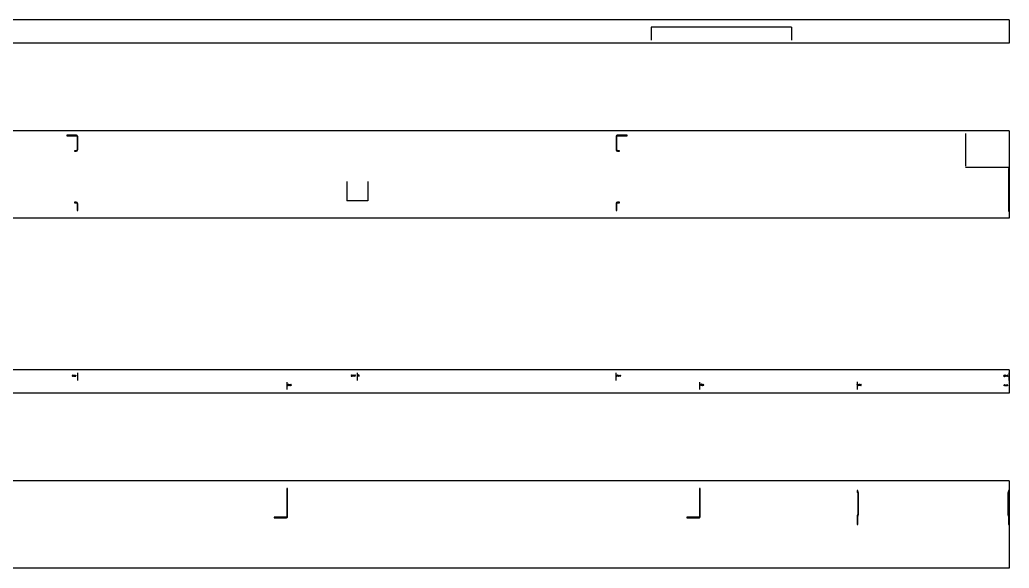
# Model space of a CAD drawing. Header units: metres. Extents: x -572 to -120, y 29 to 92.
# Drawn here: x -233 to -120, y 29.2 to 91.9 of the extents above; entities that cross this region are included whole.
import ezdxf

# ---------------------------------------------------------------- set-up
doc = ezdxf.new("R2010")
doc.units = ezdxf.units.M

msp = doc.modelspace()

# ---------------------------------------------------------------- linework, layer by layer
at = {"layer": 'Info', "color": 7, "linetype": 'CONTINUOUS'}
for p, q in [((-195.61, 73.4), (-195.61, 71.2)), ((-195.61, 73.4), (-195.61, 71.2)), ((-193.21, 73.4), (-193.21, 71.2)), ((-193.21, 73.4), (-193.21, 71.2)), ((-193.21, 71.2), (-195.61, 71.2)), ((-193.21, 71.2), (-195.61, 71.2))]:
    msp.add_line(p, q, dxfattribs=at)
at = {"layer": 'REFERENCEBEAM', "color": 9, "linetype": 'CONTINUOUS'}
for p, q in [((-119.97, 91.89), (-500.72, 91.89)), ((-119.97, 91.89), (-119.97, 89.2)), ((-119.97, 89.2), (-500.72, 89.2)), ((-119.97, 79.2), (-500.72, 79.2)), ((-119.97, 79.2), (-119.97, 79.06)), ((-119.97, 79.06), (-119.97, 78.98)), ((-119.97, 78.98), (-119.97, 78.76)), ((-119.97, 78.76), (-119.97, 69.64)), ((-119.97, 69.2), (-500.72, 69.2)), ((-119.97, 69.64), (-119.97, 69.42)), ((-119.97, 69.42), (-119.97, 69.34)), ((-119.97, 69.34), (-119.97, 69.2)), ((-119.97, 51.89), (-500.72, 51.89)), ((-119.97, 51.89), (-119.97, 49.2)), ((-119.97, 49.2), (-500.72, 49.2)), ((-119.97, 39.2), (-500.72, 39.2)), ((-119.97, 39.2), (-119.97, 39.06)), ((-119.97, 39.06), (-119.97, 38.98)), ((-119.97, 38.98), (-119.97, 38.76)), ((-119.97, 38.76), (-119.97, 29.64)), ((-119.97, 29.64), (-119.97, 29.42)), ((-119.97, 29.42), (-119.97, 29.34)), ((-119.97, 29.2), (-500.72, 29.2)), ((-119.97, 29.34), (-119.97, 29.2))]:
    msp.add_line(p, q, dxfattribs=at)
at = {"layer": 'RSBEAMINSIDELASERMARK', "color": 7, "linetype": 'CONTINUOUS'}
for p, q in [((-226.47, 78.7), (-227.59, 78.7)), ((-227.59, 78.7), (-227.59, 78.64)), ((-227.59, 78.64), (-226.47, 78.64)), ((-226.4, 78.58), (-226.4, 77.02)), ((-226.34, 77.02), (-226.34, 78.58)), ((-164.84, 78.58), (-164.84, 77.02)), ((-164.78, 77.02), (-164.78, 78.58)), ((-163.59, 78.7), (-164.72, 78.7)), ((-164.72, 78.64), (-163.59, 78.64)), ((-163.59, 78.64), (-163.59, 78.7)), ((-124.97, 78.89), (-124.97, 75.14)), ((-226.5, 76.92), (-226.72, 76.92)), ((-226.72, 76.92), (-226.72, 76.86)), ((-226.72, 76.86), (-226.5, 76.86)), ((-164.47, 76.92), (-164.69, 76.92)), ((-164.69, 76.86), (-164.47, 76.86)), ((-164.47, 76.86), (-164.47, 76.92)), ((-120.01, 75.01), (-124.97, 75.01)), ((-120.04, 74.88), (-120.04, 70)), ((-119.97, 74.88), (-120.04, 74.88)), ((-119.97, 70), (-119.97, 74.88)), ((-226.72, 71.04), (-226.72, 70.98)), ((-226.5, 71.04), (-226.72, 71.04)), ((-226.72, 70.98), (-226.5, 70.98)), ((-226.4, 70.88), (-226.4, 70.08)), ((-226.4, 70.08), (-226.34, 70.08)), ((-226.34, 70.08), (-226.34, 70.88)), ((-164.84, 70.88), (-164.84, 70.08)), ((-164.84, 70.08), (-164.78, 70.08)), ((-164.78, 70.08), (-164.78, 70.88)), ((-164.47, 71.04), (-164.69, 71.04)), ((-164.69, 70.98), (-164.47, 70.98)), ((-164.47, 70.98), (-164.47, 71.04)), ((-120.04, 70), (-119.97, 70))]:
    msp.add_line(p, q, dxfattribs=at)
at = {"layer": 'RSBEAMINSIDELASERMARK', "color": 9, "linetype": 'CONTINUOUS'}
for p, q in [((-119.97, 69.64), (-119.97, 69.42)), ((-119.97, 69.42), (-119.97, 69.34)), ((-119.97, 69.34), (-119.97, 69.2))]:
    msp.add_line(p, q, dxfattribs=at)
at = {"layer": 'RSBEAMINSIDELASERMARK', "color": 7, "linetype": 'CONTINUOUS'}
for centre, radius, start, end in [((-226.47, 78.58), 0.122, 0, 90), ((-226.47, 78.58), 0.062, 0, 90), ((-164.72, 78.58), 0.122, 90, 180), ((-164.72, 78.58), 0.062, 90, 180), ((-226.5, 77.02), 0.094, 270, 360), ((-226.5, 77.02), 0.154, 270, 360), ((-164.69, 77.02), 0.154, 180, 270), ((-164.69, 77.02), 0.094, 180, 270), ((-226.5, 70.88), 0.154, 0, 90), ((-226.5, 70.88), 0.094, 0, 90), ((-164.69, 70.88), 0.154, 90, 180), ((-164.69, 70.88), 0.094, 90, 180)]:
    msp.add_arc(centre, radius, start, end, dxfattribs=at)
at = {"layer": 'RSBEAMOUTSIDELASERMARK', "color": 7, "linetype": 'CONTINUOUS'}
for p, q in [((-202.39, 38.33), (-202.47, 38.33)), ((-202.47, 38.33), (-202.47, 35.09)), ((-202.39, 35.09), (-202.39, 38.33)), ((-155.27, 38.33), (-155.34, 38.33)), ((-155.34, 38.33), (-155.34, 35.09)), ((-155.27, 35.09), (-155.27, 38.33)), ((-137.27, 38.07), (-137.34, 38.07)), ((-137.34, 38.07), (-137.34, 37.97)), ((-137.3, 37.88), (-137.29, 37.86)), ((-137.27, 37.97), (-137.27, 38.07)), ((-137.27, 37.82), (-137.27, 35.34)), ((-137.23, 37.91), (-137.25, 37.93)), ((-137.19, 35.34), (-137.19, 37.82)), ((-120.12, 37.82), (-120.12, 35.34)), ((-120.06, 37.93), (-120.08, 37.91)), ((-119.97, 38.07), (-120.04, 38.07)), ((-120.04, 38.07), (-120.04, 37.97)), ((-120.04, 35.34), (-120.04, 37.82)), ((-120.03, 37.86), (-120.01, 37.88)), ((-119.97, 37.97), (-119.97, 38.07)), ((-202.51, 35.03), (-202.53, 35.02)), ((-202.49, 35.05), (-202.51, 35.03)), ((-202.47, 35.07), (-202.49, 35.05)), ((-202.47, 35.09), (-202.47, 35.07)), ((-202.43, 35), (-202.4, 35.04)), ((-202.4, 35.04), (-202.39, 35.09)), ((-155.38, 35.03), (-155.41, 35.02)), ((-155.36, 35.05), (-155.38, 35.03)), ((-155.35, 35.07), (-155.36, 35.05)), ((-155.34, 35.09), (-155.35, 35.07)), ((-155.31, 35), (-155.28, 35.04)), ((-155.28, 35.04), (-155.27, 35.09)), ((-137.34, 35.17), (-137.34, 34.2)), ((-137.29, 35.29), (-137.3, 35.27)), ((-137.27, 34.2), (-137.27, 35.17)), ((-137.25, 35.22), (-137.23, 35.24)), ((-120.08, 35.24), (-120.06, 35.22)), ((-120.04, 35.17), (-120.04, 34.2)), ((-120.01, 35.27), (-120.03, 35.29)), ((-119.97, 34.2), (-119.97, 35.17)), ((-202.53, 35.02), (-203.89, 35.02)), ((-203.89, 35.02), (-203.89, 34.95)), ((-203.89, 34.95), (-202.53, 34.95)), ((-202.53, 34.95), (-202.48, 34.96)), ((-202.48, 34.96), (-202.43, 35)), ((-155.41, 35.02), (-156.77, 35.02)), ((-156.77, 35.02), (-156.77, 34.95)), ((-156.77, 34.95), (-155.41, 34.95)), ((-155.41, 34.95), (-155.35, 34.96)), ((-155.35, 34.96), (-155.31, 35)), ((-137.34, 34.2), (-137.27, 34.2)), ((-120.04, 34.2), (-119.97, 34.2))]:
    msp.add_line(p, q, dxfattribs=at)
for centre, radius, start, end in [((-137.21, 37.97), 0.137, 179.9999, 202.4962), ((-137.21, 37.97), 0.137, 202.4961, 224.9946), ((-137.33, 37.82), 0.062, 22.4961, 44.9946), ((-137.21, 37.97), 0.062, 179.9999, 202.4962), ((-137.33, 37.82), 0.062, 359.9999, 382.4962), ((-137.21, 37.97), 0.062, 202.4961, 224.9946), ((-137.33, 37.82), 0.137, 22.4961, 44.9946), ((-137.33, 37.82), 0.137, 359.9999, 382.4962), ((-119.98, 37.82), 0.137, 157.5038, 180.0001), ((-119.98, 37.82), 0.137, 135.0054, 157.5039), ((-120.11, 37.97), 0.062, 315.0054, 337.5039), ((-120.11, 37.97), 0.062, 337.5038, 360.0001), ((-119.98, 37.82), 0.062, 135.0054, 157.5039), ((-119.98, 37.82), 0.062, 157.5038, 180.0001), ((-120.11, 37.97), 0.137, 315.0054, 337.5039), ((-120.11, 37.97), 0.137, 337.5038, 360.0001), ((-137.19, 35.17), 0.154, 158.7754, 180.0349), ((-137.2, 35.17), 0.147, 136.8843, 158.8303), ((-137.33, 35.34), 0.0664, 316.8843, 338.8303), ((-137.34, 35.34), 0.0696, 338.7754, 360.0349), ((-137.2, 35.17), 0.0696, 158.7754, 180.0349), ((-137.2, 35.17), 0.0664, 136.8843, 158.8303), ((-137.34, 35.34), 0.147, 316.8843, 338.8303), ((-137.35, 35.34), 0.154, 338.7754, 360.0349), ((-119.97, 35.34), 0.154, 179.9651, 201.2241), ((-119.97, 35.34), 0.147, 201.1692, 223.115), ((-120.11, 35.17), 0.0664, 21.1692, 43.115), ((-120.11, 35.17), 0.0696, 359.9651, 381.2241), ((-119.98, 35.34), 0.0696, 179.9651, 201.2241), ((-119.98, 35.34), 0.0664, 201.1692, 223.115), ((-120.12, 35.17), 0.147, 21.1692, 43.115), ((-120.12, 35.17), 0.154, 359.9651, 381.2241)]:
    msp.add_arc(centre, radius, start, end, dxfattribs=at)
at = {"layer": 'RSBOTTOMFLANGEMARK', "color": 7, "linetype": 'CONTINUOUS'}
for p, q in [((-144.84, 91.04), (-160.84, 91.04)), ((-160.84, 91.04), (-160.84, 89.54)), ((-144.84, 91.04), (-144.84, 89.54))]:
    msp.add_line(p, q, dxfattribs=at)
at = {"layer": 'RSTOPFLANGEMARK', "color": 7, "linetype": 'CONTINUOUS'}
for p, q in [((-226.99, 51.26), (-226.98, 51.26)), ((-226.99, 51.25), (-226.99, 51.26)), ((-226.99, 51.16), (-226.99, 51.15)), ((-226.99, 51.15), (-226.98, 51.14)), ((-226.98, 51.26), (-226.97, 51.26)), ((-226.97, 51.21), (-226.98, 51.21)), ((-226.98, 51.14), (-226.97, 51.14)), ((-226.97, 51.26), (-226.96, 51.26)), ((-226.96, 51.2), (-226.97, 51.21)), ((-226.96, 51.21), (-226.97, 51.21)), ((-226.97, 51.14), (-226.96, 51.14)), ((-226.96, 51.26), (-226.95, 51.25)), ((-226.96, 51.26), (-226.96, 51.26)), ((-226.95, 51.22), (-226.96, 51.21)), ((-226.95, 51.19), (-226.96, 51.2)), ((-226.96, 51.15), (-226.95, 51.16)), ((-226.96, 51.14), (-226.96, 51.15)), ((-226.95, 51.25), (-226.95, 51.23)), ((-226.95, 51.23), (-226.95, 51.22)), ((-226.95, 51.18), (-226.95, 51.19)), ((-226.95, 51.16), (-226.95, 51.18)), ((-226.91, 51.26), (-226.91, 51.21)), ((-226.87, 51.26), (-226.91, 51.26)), ((-226.91, 51.21), (-226.9, 51.22)), ((-226.91, 51.15), (-226.91, 51.16)), ((-226.9, 51.14), (-226.91, 51.15)), ((-226.9, 51.22), (-226.89, 51.22)), ((-226.9, 51.22), (-226.9, 51.22)), ((-226.89, 51.14), (-226.9, 51.14)), ((-226.89, 51.22), (-226.88, 51.22)), ((-226.88, 51.15), (-226.89, 51.14)), ((-226.89, 51.14), (-226.89, 51.14)), ((-226.88, 51.22), (-226.87, 51.2)), ((-226.87, 51.16), (-226.88, 51.15)), ((-226.87, 51.2), (-226.87, 51.18)), ((-226.87, 51.18), (-226.87, 51.16)), ((-226.87, 51.18), (-226.87, 51.18)), ((-226.8, 51.26), (-226.84, 51.17)), ((-226.84, 51.17), (-226.78, 51.17)), ((-226.8, 51.14), (-226.8, 51.26)), ((-226.75, 51.25), (-226.74, 51.26)), ((-226.75, 51.24), (-226.75, 51.25)), ((-226.74, 51.17), (-226.75, 51.16)), ((-226.75, 51.16), (-226.75, 51.15)), ((-226.75, 51.15), (-226.75, 51.14)), ((-226.75, 51.15), (-226.75, 51.15)), ((-226.75, 51.14), (-226.7, 51.14)), ((-226.74, 51.26), (-226.73, 51.26)), ((-226.74, 51.26), (-226.74, 51.26)), ((-226.71, 51.22), (-226.74, 51.17)), ((-226.73, 51.26), (-226.72, 51.26)), ((-226.72, 51.26), (-226.71, 51.26)), ((-226.72, 51.26), (-226.72, 51.26)), ((-226.71, 51.26), (-226.7, 51.25)), ((-226.71, 51.26), (-226.71, 51.26)), ((-226.7, 51.23), (-226.71, 51.22)), ((-226.7, 51.25), (-226.7, 51.24)), ((-226.7, 51.24), (-226.7, 51.23)), ((-226.63, 51.26), (-226.68, 51.17)), ((-226.68, 51.17), (-226.62, 51.17)), ((-226.63, 51.14), (-226.63, 51.26)), ((-226.58, 51.26), (-226.57, 51.26)), ((-226.58, 51.25), (-226.58, 51.26)), ((-226.58, 51.24), (-226.58, 51.25)), ((-226.54, 51.22), (-226.58, 51.17)), ((-226.58, 51.17), (-226.58, 51.16)), ((-226.58, 51.16), (-226.58, 51.15)), ((-226.58, 51.15), (-226.58, 51.14)), ((-226.58, 51.15), (-226.58, 51.15)), ((-226.58, 51.14), (-226.54, 51.14)), ((-226.57, 51.26), (-226.56, 51.26)), ((-226.56, 51.26), (-226.55, 51.26)), ((-226.56, 51.26), (-226.56, 51.26)), ((-226.55, 51.26), (-226.54, 51.26)), ((-226.55, 51.26), (-226.55, 51.26)), ((-226.54, 51.26), (-226.54, 51.25)), ((-226.54, 51.25), (-226.54, 51.24)), ((-226.54, 51.24), (-226.54, 51.23)), ((-226.54, 51.23), (-226.54, 51.22)), ((-226.34, 50.67), (-226.34, 51.54)), ((-195.11, 51.27), (-195.1, 51.28)), ((-195.11, 51.18), (-195.1, 51.17)), ((-195.1, 51.28), (-195.09, 51.29)), ((-195.1, 51.17), (-195.09, 51.16)), ((-195.09, 51.29), (-195.08, 51.29)), ((-195.08, 51.23), (-195.09, 51.23)), ((-195.09, 51.16), (-195.08, 51.16)), ((-195.08, 51.29), (-195.07, 51.28)), ((-195.08, 51.29), (-195.08, 51.29)), ((-195.07, 51.22), (-195.08, 51.23)), ((-195.07, 51.23), (-195.08, 51.23)), ((-195.08, 51.16), (-195.07, 51.17)), ((-195.08, 51.16), (-195.08, 51.16)), ((-195.07, 51.28), (-195.06, 51.27)), ((-195.06, 51.25), (-195.07, 51.24)), ((-195.07, 51.24), (-195.07, 51.23)), ((-195.06, 51.21), (-195.07, 51.22)), ((-195.07, 51.17), (-195.06, 51.18)), ((-195.06, 51.27), (-195.06, 51.25)), ((-195.06, 51.2), (-195.06, 51.21)), ((-195.06, 51.18), (-195.06, 51.2)), ((-195.03, 51.27), (-195.02, 51.27)), ((-195.03, 51.18), (-195.03, 51.17)), ((-195.02, 51.18), (-195.03, 51.18)), ((-195.03, 51.17), (-195.03, 51.16)), ((-195.03, 51.16), (-194.98, 51.16)), ((-195.02, 51.28), (-195.01, 51.29)), ((-195.02, 51.27), (-195.02, 51.28)), ((-194.98, 51.24), (-195.02, 51.19)), ((-195.02, 51.19), (-195.02, 51.18)), ((-195.01, 51.29), (-195, 51.29)), ((-195.01, 51.29), (-195.01, 51.29)), ((-195, 51.29), (-194.99, 51.29)), ((-194.99, 51.29), (-194.99, 51.28)), ((-194.99, 51.28), (-194.98, 51.28)), ((-194.98, 51.28), (-194.98, 51.27)), ((-194.98, 51.27), (-194.98, 51.26)), ((-194.98, 51.26), (-194.98, 51.25)), ((-194.98, 51.25), (-194.98, 51.24)), ((-194.93, 51.28), (-194.94, 51.27)), ((-194.94, 51.27), (-194.94, 51.26)), ((-194.94, 51.26), (-194.94, 51.24)), ((-194.94, 51.24), (-194.94, 51.22)), ((-194.94, 51.22), (-194.94, 51.21)), ((-194.94, 51.21), (-194.94, 51.19)), ((-194.94, 51.19), (-194.94, 51.18)), ((-194.94, 51.18), (-194.93, 51.17)), ((-194.92, 51.29), (-194.93, 51.28)), ((-194.93, 51.17), (-194.92, 51.16)), ((-194.92, 51.29), (-194.92, 51.29)), ((-194.91, 51.28), (-194.92, 51.29)), ((-194.92, 51.16), (-194.91, 51.17)), ((-194.92, 51.16), (-194.92, 51.16)), ((-194.9, 51.27), (-194.91, 51.28)), ((-194.91, 51.17), (-194.9, 51.18)), ((-194.9, 51.26), (-194.9, 51.27)), ((-194.9, 51.24), (-194.9, 51.26)), ((-194.9, 51.22), (-194.9, 51.24)), ((-194.9, 51.21), (-194.9, 51.22)), ((-194.9, 51.19), (-194.9, 51.21)), ((-194.9, 51.18), (-194.9, 51.19)), ((-194.83, 51.29), (-194.87, 51.2)), ((-194.87, 51.2), (-194.81, 51.2)), ((-194.83, 51.16), (-194.83, 51.29)), ((-194.76, 51.29), (-194.76, 51.16)), ((-194.76, 51.27), (-194.76, 51.29)), ((-194.75, 51.16), (-194.76, 51.16)), ((-194.69, 51.28), (-194.68, 51.29)), ((-194.69, 51.27), (-194.69, 51.28)), ((-194.69, 51.18), (-194.69, 51.17)), ((-194.69, 51.17), (-194.68, 51.16)), ((-194.68, 51.29), (-194.67, 51.29)), ((-194.67, 51.23), (-194.68, 51.23)), ((-194.68, 51.16), (-194.67, 51.16)), ((-194.67, 51.29), (-194.66, 51.29)), ((-194.66, 51.22), (-194.67, 51.23)), ((-194.66, 51.23), (-194.67, 51.23)), ((-194.67, 51.16), (-194.66, 51.16)), ((-194.66, 51.29), (-194.66, 51.28)), ((-194.66, 51.28), (-194.65, 51.27)), ((-194.65, 51.24), (-194.66, 51.23)), ((-194.65, 51.21), (-194.66, 51.22)), ((-194.66, 51.17), (-194.65, 51.18)), ((-194.66, 51.16), (-194.66, 51.17)), ((-194.65, 51.27), (-194.65, 51.25)), ((-194.65, 51.25), (-194.65, 51.24)), ((-194.65, 51.2), (-194.65, 51.21)), ((-194.65, 51.18), (-194.65, 51.2)), ((-194.41, 51.54), (-194.41, 50.67)), ((-194.3, 51.3), (-194.31, 51.29)), ((-194.31, 51.29), (-194.31, 51.28)), ((-194.31, 51.28), (-194.31, 51.22)), ((-194.31, 51.22), (-194.31, 51.21)), ((-194.31, 51.21), (-194.3, 51.2)), ((-194.3, 51.31), (-194.3, 51.3)), ((-194.29, 51.31), (-194.3, 51.31)), ((-194.3, 51.3), (-194.3, 51.3)), ((-194.3, 51.2), (-194.3, 51.19)), ((-194.3, 51.19), (-194.29, 51.18)), ((-194.3, 51.19), (-194.3, 51.19)), ((-194.28, 51.31), (-194.29, 51.31)), ((-194.29, 51.18), (-194.28, 51.18)), ((-194.27, 51.31), (-194.28, 51.31)), ((-194.28, 51.18), (-194.27, 51.19)), ((-194.27, 51.3), (-194.27, 51.31)), ((-194.26, 51.3), (-194.27, 51.3)), ((-194.27, 51.19), (-194.26, 51.2)), ((-194.27, 51.19), (-194.27, 51.19)), ((-194.26, 51.29), (-194.26, 51.3)), ((-194.26, 51.28), (-194.26, 51.29)), ((-194.26, 51.21), (-194.26, 51.22)), ((-194.26, 51.2), (-194.26, 51.21)), ((-194.22, 51.31), (-194.22, 51.18)), ((-194.22, 51.18), (-194.18, 51.18)), ((-164.84, 50.67), (-164.84, 51.54)), ((-164.82, 51.26), (-164.81, 51.27)), ((-164.82, 51.17), (-164.81, 51.15)), ((-164.81, 51.27), (-164.8, 51.27)), ((-164.81, 51.27), (-164.81, 51.27)), ((-164.79, 51.21), (-164.81, 51.21)), ((-164.81, 51.15), (-164.8, 51.15)), ((-164.81, 51.15), (-164.81, 51.15)), ((-164.8, 51.27), (-164.79, 51.27)), ((-164.8, 51.15), (-164.79, 51.15)), ((-164.79, 51.27), (-164.78, 51.27)), ((-164.78, 51.22), (-164.79, 51.21)), ((-164.78, 51.21), (-164.79, 51.21)), ((-164.79, 51.15), (-164.78, 51.15)), ((-164.78, 51.27), (-164.78, 51.25)), ((-164.78, 51.25), (-164.78, 51.24)), ((-164.78, 51.24), (-164.78, 51.23)), ((-164.78, 51.23), (-164.78, 51.22)), ((-164.78, 51.2), (-164.78, 51.21)), ((-164.77, 51.18), (-164.78, 51.2)), ((-164.78, 51.17), (-164.77, 51.18)), ((-164.78, 51.15), (-164.78, 51.17)), ((-164.73, 51.27), (-164.74, 51.22)), ((-164.74, 51.22), (-164.73, 51.23)), ((-164.73, 51.16), (-164.74, 51.17)), ((-164.69, 51.27), (-164.73, 51.27)), ((-164.73, 51.23), (-164.72, 51.23)), ((-164.73, 51.15), (-164.73, 51.16)), ((-164.72, 51.15), (-164.73, 51.15)), ((-164.72, 51.23), (-164.71, 51.23)), ((-164.71, 51.15), (-164.72, 51.15)), ((-164.71, 51.23), (-164.7, 51.22)), ((-164.7, 51.15), (-164.71, 51.15)), ((-164.7, 51.22), (-164.69, 51.21)), ((-164.69, 51.17), (-164.7, 51.15)), ((-164.69, 51.21), (-164.69, 51.19)), ((-164.69, 51.19), (-164.69, 51.17)), ((-164.69, 51.19), (-164.69, 51.19)), ((-164.62, 51.27), (-164.67, 51.18)), ((-164.67, 51.18), (-164.61, 51.18)), ((-164.62, 51.15), (-164.62, 51.27)), ((-164.57, 51.27), (-164.56, 51.27)), ((-164.57, 51.26), (-164.57, 51.27)), ((-164.57, 51.25), (-164.57, 51.26)), ((-164.53, 51.22), (-164.57, 51.17)), ((-164.57, 51.17), (-164.57, 51.16)), ((-164.57, 51.17), (-164.57, 51.17)), ((-164.57, 51.16), (-164.57, 51.15)), ((-164.57, 51.15), (-164.53, 51.15)), ((-164.57, 51.15), (-164.57, 51.15)), ((-164.56, 51.27), (-164.55, 51.27)), ((-164.55, 51.27), (-164.54, 51.27)), ((-164.55, 51.27), (-164.55, 51.27)), ((-164.54, 51.27), (-164.53, 51.26)), ((-164.54, 51.27), (-164.54, 51.27)), ((-164.53, 51.26), (-164.53, 51.25)), ((-164.53, 51.25), (-164.53, 51.24)), ((-164.53, 51.24), (-164.53, 51.23)), ((-164.53, 51.23), (-164.53, 51.22)), ((-164.46, 51.27), (-164.5, 51.18)), ((-164.5, 51.18), (-164.44, 51.18)), ((-164.46, 51.15), (-164.46, 51.27)), ((-164.41, 51.26), (-164.4, 51.27)), ((-164.41, 51.25), (-164.41, 51.26)), ((-164.41, 51.17), (-164.41, 51.16)), ((-164.4, 51.17), (-164.41, 51.17)), ((-164.41, 51.16), (-164.41, 51.15)), ((-164.41, 51.15), (-164.36, 51.15)), ((-164.41, 51.15), (-164.41, 51.15)), ((-164.4, 51.27), (-164.39, 51.27)), ((-164.4, 51.27), (-164.4, 51.27)), ((-164.37, 51.22), (-164.4, 51.17)), ((-164.39, 51.27), (-164.38, 51.27)), ((-164.38, 51.27), (-164.37, 51.27)), ((-164.38, 51.27), (-164.38, 51.27)), ((-164.37, 51.27), (-164.37, 51.26)), ((-164.37, 51.26), (-164.36, 51.25)), ((-164.36, 51.23), (-164.37, 51.22)), ((-164.36, 51.25), (-164.36, 51.24)), ((-164.36, 51.24), (-164.36, 51.23)), ((-120.61, 51.24), (-120.6, 51.25)), ((-120.59, 51.13), (-120.61, 51.13)), ((-120.6, 51.25), (-120.6, 51.13)), ((-120.54, 51.24), (-120.53, 51.25)), ((-120.54, 51.23), (-120.54, 51.24)), ((-120.5, 51.21), (-120.54, 51.15)), ((-120.54, 51.15), (-120.54, 51.14)), ((-120.54, 51.15), (-120.54, 51.15)), ((-120.54, 51.14), (-120.54, 51.13)), ((-120.54, 51.13), (-120.49, 51.13)), ((-120.54, 51.13), (-120.54, 51.13)), ((-120.53, 51.25), (-120.52, 51.25)), ((-120.53, 51.25), (-120.53, 51.25)), ((-120.52, 51.25), (-120.51, 51.25)), ((-120.52, 51.25), (-120.52, 51.25)), ((-120.51, 51.25), (-120.5, 51.25)), ((-120.5, 51.25), (-120.5, 51.24)), ((-120.5, 51.24), (-120.49, 51.24)), ((-120.49, 51.21), (-120.5, 51.21)), ((-120.49, 51.24), (-120.49, 51.22)), ((-120.49, 51.22), (-120.49, 51.21)), ((-120.46, 51.17), (-120.45, 51.19)), ((-120.46, 51.16), (-120.46, 51.17)), ((-120.46, 51.15), (-120.46, 51.16)), ((-120.45, 51.14), (-120.46, 51.15)), ((-120.45, 51.25), (-120.45, 51.24)), ((-120.44, 51.25), (-120.45, 51.25)), ((-120.45, 51.24), (-120.45, 51.22)), ((-120.45, 51.22), (-120.45, 51.21)), ((-120.45, 51.21), (-120.45, 51.2)), ((-120.45, 51.2), (-120.44, 51.2)), ((-120.45, 51.19), (-120.44, 51.2)), ((-120.45, 51.19), (-120.45, 51.19)), ((-120.45, 51.13), (-120.45, 51.14)), ((-120.44, 51.13), (-120.45, 51.13)), ((-120.43, 51.25), (-120.44, 51.25)), ((-120.44, 51.2), (-120.44, 51.2)), ((-120.44, 51.2), (-120.43, 51.2)), ((-120.44, 51.2), (-120.44, 51.2)), ((-120.43, 51.13), (-120.44, 51.13)), ((-120.43, 51.25), (-120.43, 51.25)), ((-120.42, 51.25), (-120.43, 51.25)), ((-120.43, 51.2), (-120.42, 51.2)), ((-120.43, 51.2), (-120.43, 51.2)), ((-120.43, 51.2), (-120.42, 51.19)), ((-120.43, 51.2), (-120.43, 51.2)), ((-120.43, 51.13), (-120.43, 51.13)), ((-120.42, 51.13), (-120.43, 51.13)), ((-120.42, 51.24), (-120.42, 51.25)), ((-120.41, 51.22), (-120.42, 51.24)), ((-120.42, 51.21), (-120.41, 51.22)), ((-120.42, 51.2), (-120.42, 51.21)), ((-120.42, 51.19), (-120.41, 51.17)), ((-120.42, 51.19), (-120.42, 51.19)), ((-120.41, 51.15), (-120.42, 51.14)), ((-120.42, 51.14), (-120.42, 51.13)), ((-120.41, 51.17), (-120.41, 51.16)), ((-120.41, 51.16), (-120.41, 51.15)), ((-120.37, 51.23), (-120.38, 51.22)), ((-120.38, 51.22), (-120.38, 51.21)), ((-120.38, 51.21), (-120.37, 51.19)), ((-120.36, 51.25), (-120.37, 51.24)), ((-120.37, 51.24), (-120.37, 51.23)), ((-120.37, 51.19), (-120.37, 51.18)), ((-120.37, 51.18), (-120.37, 51.17)), ((-120.37, 51.17), (-120.36, 51.17)), ((-120.37, 51.14), (-120.37, 51.13)), ((-120.37, 51.13), (-120.36, 51.13)), ((-120.35, 51.25), (-120.36, 51.25)), ((-120.36, 51.17), (-120.35, 51.17)), ((-120.36, 51.13), (-120.35, 51.13)), ((-120.36, 51.13), (-120.36, 51.13)), ((-120.36, 51.13), (-120.36, 51.13)), ((-120.35, 51.25), (-120.35, 51.25)), ((-120.35, 51.25), (-120.35, 51.25)), ((-120.34, 51.25), (-120.35, 51.25)), ((-120.35, 51.17), (-120.34, 51.17)), ((-120.35, 51.13), (-120.34, 51.13)), ((-120.33, 51.24), (-120.34, 51.25)), ((-120.34, 51.17), (-120.33, 51.18)), ((-120.34, 51.17), (-120.34, 51.17)), ((-120.34, 51.14), (-120.33, 51.15)), ((-120.34, 51.13), (-120.34, 51.14)), ((-120.33, 51.23), (-120.33, 51.24)), ((-120.33, 51.21), (-120.33, 51.23)), ((-120.33, 51.2), (-120.33, 51.21)), ((-120.33, 51.2), (-120.33, 51.21)), ((-120.33, 51.18), (-120.33, 51.2)), ((-120.33, 51.19), (-120.33, 51.2)), ((-120.33, 51.17), (-120.33, 51.19)), ((-120.33, 51.16), (-120.33, 51.17)), ((-120.33, 51.15), (-120.33, 51.16)), ((-120.28, 51.24), (-120.27, 51.25)), ((-120.26, 51.13), (-120.28, 51.13)), ((-120.27, 51.25), (-120.27, 51.13)), ((-120.2, 51.25), (-120.21, 51.24)), ((-120.21, 51.24), (-120.21, 51.22)), ((-120.21, 51.22), (-120.21, 51.21)), ((-120.21, 51.21), (-120.2, 51.2)), ((-120.21, 51.19), (-120.2, 51.19)), ((-120.21, 51.17), (-120.21, 51.19)), ((-120.21, 51.16), (-120.21, 51.17)), ((-120.21, 51.15), (-120.21, 51.16)), ((-120.21, 51.14), (-120.21, 51.15)), ((-120.2, 51.13), (-120.21, 51.14)), ((-120.19, 51.25), (-120.2, 51.25)), ((-120.2, 51.2), (-120.19, 51.2)), ((-120.2, 51.19), (-120.19, 51.2)), ((-120.19, 51.13), (-120.2, 51.13)), ((-120.19, 51.25), (-120.19, 51.25)), ((-120.18, 51.25), (-120.19, 51.25)), ((-120.19, 51.2), (-120.19, 51.2)), ((-120.19, 51.2), (-120.18, 51.2)), ((-120.19, 51.2), (-120.19, 51.2)), ((-120.19, 51.13), (-120.19, 51.13)), ((-120.18, 51.13), (-120.19, 51.13)), ((-120.17, 51.25), (-120.18, 51.25)), ((-120.18, 51.2), (-120.17, 51.2)), ((-120.18, 51.2), (-120.18, 51.2)), ((-120.18, 51.2), (-120.17, 51.19)), ((-120.18, 51.2), (-120.18, 51.2)), ((-120.17, 51.13), (-120.18, 51.13)), ((-120.17, 51.24), (-120.17, 51.25)), ((-120.17, 51.22), (-120.17, 51.24)), ((-120.17, 51.21), (-120.17, 51.22)), ((-120.17, 51.2), (-120.17, 51.21)), ((-120.17, 51.19), (-120.16, 51.17)), ((-120.17, 51.19), (-120.17, 51.19)), ((-120.16, 51.15), (-120.17, 51.14)), ((-120.17, 51.14), (-120.17, 51.13)), ((-120.16, 51.17), (-120.16, 51.16)), ((-120.16, 51.16), (-120.16, 51.15)), ((-202.47, 50.47), (-202.47, 49.61)), ((-202.42, 50.21), (-202.42, 50.09)), ((-202.42, 50.2), (-202.42, 50.21)), ((-202.41, 50.09), (-202.42, 50.09)), ((-202.35, 50.2), (-202.36, 50.18)), ((-202.36, 50.18), (-202.36, 50.17)), ((-202.36, 50.17), (-202.36, 50.15)), ((-202.36, 50.15), (-202.36, 50.14)), ((-202.36, 50.14), (-202.36, 50.12)), ((-202.36, 50.12), (-202.35, 50.1)), ((-202.34, 50.21), (-202.35, 50.2)), ((-202.35, 50.1), (-202.34, 50.09)), ((-202.34, 50.21), (-202.34, 50.21)), ((-202.33, 50.21), (-202.34, 50.21)), ((-202.34, 50.09), (-202.34, 50.09)), ((-202.34, 50.09), (-202.33, 50.09)), ((-202.32, 50.21), (-202.33, 50.21)), ((-202.33, 50.09), (-202.32, 50.09)), ((-202.32, 50.2), (-202.32, 50.21)), ((-202.31, 50.18), (-202.32, 50.2)), ((-202.32, 50.1), (-202.31, 50.12)), ((-202.32, 50.09), (-202.32, 50.1)), ((-202.31, 50.17), (-202.31, 50.18)), ((-202.31, 50.15), (-202.31, 50.17)), ((-202.31, 50.14), (-202.31, 50.15)), ((-202.31, 50.12), (-202.31, 50.14)), ((-202.27, 50.21), (-202.27, 50.16)), ((-202.23, 50.21), (-202.27, 50.21)), ((-202.27, 50.16), (-202.26, 50.17)), ((-202.27, 50.1), (-202.27, 50.11)), ((-202.26, 50.09), (-202.27, 50.1)), ((-202.26, 50.17), (-202.25, 50.17)), ((-202.26, 50.17), (-202.26, 50.17)), ((-202.25, 50.09), (-202.26, 50.09)), ((-202.25, 50.17), (-202.24, 50.17)), ((-202.24, 50.1), (-202.25, 50.09)), ((-202.25, 50.09), (-202.25, 50.09)), ((-202.24, 50.17), (-202.23, 50.15)), ((-202.23, 50.11), (-202.24, 50.1)), ((-202.23, 50.15), (-202.23, 50.13)), ((-202.23, 50.13), (-202.23, 50.11)), ((-202.23, 50.13), (-202.23, 50.13)), ((-202.18, 50.2), (-202.17, 50.21)), ((-202.16, 50.09), (-202.18, 50.09)), ((-202.17, 50.21), (-202.17, 50.09)), ((-202.11, 50.2), (-202.1, 50.21)), ((-202.11, 50.19), (-202.11, 50.2)), ((-202.07, 50.17), (-202.11, 50.12)), ((-202.11, 50.12), (-202.11, 50.11)), ((-202.11, 50.11), (-202.11, 50.1)), ((-202.11, 50.1), (-202.11, 50.09)), ((-202.11, 50.1), (-202.11, 50.1)), ((-202.11, 50.09), (-202.06, 50.09)), ((-202.1, 50.21), (-202.09, 50.21)), ((-202.1, 50.21), (-202.1, 50.21)), ((-202.09, 50.21), (-202.08, 50.21)), ((-202.08, 50.21), (-202.07, 50.21)), ((-202.08, 50.21), (-202.08, 50.21)), ((-202.07, 50.21), (-202.06, 50.2)), ((-202.07, 50.21), (-202.07, 50.21)), ((-202.06, 50.18), (-202.07, 50.17)), ((-202.06, 50.2), (-202.06, 50.19)), ((-202.06, 50.19), (-202.06, 50.18)), ((-202.03, 50.14), (-202.02, 50.15)), ((-202.03, 50.12), (-202.03, 50.14)), ((-202.03, 50.11), (-202.03, 50.12)), ((-202.02, 50.1), (-202.03, 50.11)), ((-202.02, 50.21), (-202.02, 50.2)), ((-202.01, 50.21), (-202.02, 50.21)), ((-202.02, 50.2), (-202.02, 50.19)), ((-202.02, 50.19), (-202.02, 50.17)), ((-202.02, 50.17), (-202.01, 50.16)), ((-202.02, 50.17), (-202.02, 50.17)), ((-202.02, 50.16), (-202.01, 50.16)), ((-202.02, 50.15), (-202.02, 50.16)), ((-202.02, 50.09), (-202.02, 50.1)), ((-202.01, 50.09), (-202.02, 50.09)), ((-202, 50.21), (-202.01, 50.21)), ((-202.01, 50.16), (-202.01, 50.16)), ((-202.01, 50.16), (-202, 50.16)), ((-202.01, 50.16), (-202.01, 50.16)), ((-202, 50.09), (-202.01, 50.09)), ((-202, 50.21), (-202, 50.21)), ((-201.99, 50.21), (-202, 50.21)), ((-202, 50.16), (-201.99, 50.17)), ((-202, 50.16), (-202, 50.16)), ((-202, 50.16), (-201.99, 50.16)), ((-202, 50.16), (-202, 50.16)), ((-202, 50.09), (-202, 50.09)), ((-201.99, 50.09), (-202, 50.09)), ((-201.99, 50.2), (-201.99, 50.21)), ((-201.98, 50.19), (-201.99, 50.2)), ((-201.99, 50.17), (-201.98, 50.19)), ((-201.99, 50.17), (-201.99, 50.17)), ((-201.99, 50.16), (-201.98, 50.15)), ((-201.98, 50.1), (-201.99, 50.09)), ((-201.98, 50.15), (-201.98, 50.14)), ((-201.98, 50.14), (-201.98, 50.12)), ((-201.98, 50.12), (-201.98, 50.11)), ((-201.98, 50.11), (-201.98, 50.1)), ((-155.34, 50.47), (-155.34, 49.61)), ((-155.31, 50.2), (-155.3, 50.22)), ((-155.29, 50.09), (-155.31, 50.09)), ((-155.3, 50.22), (-155.3, 50.09)), ((-155.23, 50.21), (-155.24, 50.2)), ((-155.24, 50.2), (-155.24, 50.19)), ((-155.24, 50.19), (-155.24, 50.17)), ((-155.24, 50.17), (-155.24, 50.15)), ((-155.24, 50.15), (-155.24, 50.14)), ((-155.24, 50.14), (-155.24, 50.12)), ((-155.24, 50.12), (-155.24, 50.11)), ((-155.24, 50.11), (-155.23, 50.1)), ((-155.22, 50.22), (-155.23, 50.21)), ((-155.23, 50.1), (-155.22, 50.09)), ((-155.22, 50.22), (-155.22, 50.22)), ((-155.21, 50.21), (-155.22, 50.22)), ((-155.22, 50.09), (-155.21, 50.1)), ((-155.22, 50.09), (-155.22, 50.09)), ((-155.2, 50.2), (-155.21, 50.21)), ((-155.21, 50.1), (-155.2, 50.11)), ((-155.2, 50.19), (-155.2, 50.2)), ((-155.19, 50.17), (-155.2, 50.19)), ((-155.2, 50.12), (-155.19, 50.14)), ((-155.2, 50.11), (-155.2, 50.12)), ((-155.19, 50.15), (-155.19, 50.17)), ((-155.19, 50.14), (-155.19, 50.15)), ((-155.15, 50.1), (-155.16, 50.12)), ((-155.15, 50.22), (-155.15, 50.17)), ((-155.11, 50.22), (-155.15, 50.22)), ((-155.15, 50.17), (-155.14, 50.18)), ((-155.15, 50.17), (-155.15, 50.17)), ((-155.15, 50.1), (-155.15, 50.1)), ((-155.14, 50.09), (-155.15, 50.1)), ((-155.14, 50.18), (-155.13, 50.18)), ((-155.13, 50.09), (-155.14, 50.09)), ((-155.13, 50.18), (-155.12, 50.17)), ((-155.12, 50.1), (-155.13, 50.09)), ((-155.12, 50.17), (-155.11, 50.16)), ((-155.11, 50.11), (-155.12, 50.1)), ((-155.11, 50.16), (-155.11, 50.14)), ((-155.11, 50.14), (-155.11, 50.13)), ((-155.11, 50.13), (-155.11, 50.11)), ((-155.06, 50.2), (-155.05, 50.22)), ((-155.04, 50.09), (-155.06, 50.09)), ((-155.05, 50.22), (-155.05, 50.09)), ((-154.99, 50.21), (-154.98, 50.22)), ((-154.99, 50.21), (-154.99, 50.21)), ((-154.99, 50.2), (-154.99, 50.21)), ((-154.95, 50.17), (-154.99, 50.12)), ((-154.99, 50.12), (-154.99, 50.11)), ((-154.99, 50.11), (-154.99, 50.1)), ((-154.99, 50.11), (-154.99, 50.11)), ((-154.99, 50.1), (-154.99, 50.09)), ((-154.99, 50.09), (-154.95, 50.09)), ((-154.98, 50.22), (-154.97, 50.22)), ((-154.97, 50.22), (-154.96, 50.22)), ((-154.97, 50.22), (-154.97, 50.22)), ((-154.96, 50.22), (-154.95, 50.21)), ((-154.96, 50.22), (-154.96, 50.22)), ((-154.95, 50.21), (-154.95, 50.2)), ((-154.95, 50.2), (-154.95, 50.19)), ((-154.95, 50.19), (-154.95, 50.18)), ((-154.95, 50.18), (-154.95, 50.17)), ((-154.9, 50.21), (-154.91, 50.2)), ((-154.91, 50.2), (-154.91, 50.19)), ((-154.91, 50.19), (-154.91, 50.18)), ((-154.91, 50.18), (-154.9, 50.17)), ((-154.91, 50.15), (-154.9, 50.16)), ((-154.91, 50.14), (-154.91, 50.15)), ((-154.91, 50.13), (-154.91, 50.14)), ((-154.91, 50.12), (-154.91, 50.13)), ((-154.91, 50.1), (-154.91, 50.12)), ((-154.9, 50.1), (-154.91, 50.1)), ((-154.89, 50.22), (-154.9, 50.21)), ((-154.9, 50.17), (-154.89, 50.16)), ((-154.9, 50.16), (-154.89, 50.16)), ((-154.89, 50.09), (-154.9, 50.1)), ((-154.89, 50.22), (-154.89, 50.22)), ((-154.88, 50.22), (-154.89, 50.22)), ((-154.89, 50.16), (-154.89, 50.16)), ((-154.89, 50.16), (-154.88, 50.16)), ((-154.89, 50.16), (-154.89, 50.16)), ((-154.89, 50.09), (-154.89, 50.09)), ((-154.88, 50.09), (-154.89, 50.09)), ((-154.87, 50.21), (-154.88, 50.22)), ((-154.88, 50.16), (-154.87, 50.17)), ((-154.88, 50.16), (-154.88, 50.16)), ((-154.88, 50.16), (-154.87, 50.16)), ((-154.88, 50.16), (-154.88, 50.16)), ((-154.87, 50.1), (-154.88, 50.09)), ((-154.87, 50.2), (-154.87, 50.21)), ((-154.87, 50.19), (-154.87, 50.2)), ((-154.87, 50.18), (-154.87, 50.19)), ((-154.87, 50.17), (-154.87, 50.18)), ((-154.87, 50.16), (-154.87, 50.15)), ((-154.87, 50.15), (-154.86, 50.14)), ((-154.86, 50.12), (-154.87, 50.1)), ((-154.87, 50.1), (-154.87, 50.1)), ((-154.86, 50.14), (-154.86, 50.13)), ((-154.86, 50.13), (-154.86, 50.12)), ((-137.34, 50.49), (-137.34, 49.62)), ((-137.32, 50.22), (-137.32, 50.09)), ((-137.32, 50.2), (-137.32, 50.22)), ((-137.31, 50.09), (-137.32, 50.09)), ((-137.25, 50.2), (-137.26, 50.19)), ((-137.26, 50.19), (-137.26, 50.17)), ((-137.26, 50.17), (-137.26, 50.15)), ((-137.26, 50.15), (-137.26, 50.14)), ((-137.26, 50.14), (-137.26, 50.12)), ((-137.26, 50.12), (-137.25, 50.1)), ((-137.24, 50.21), (-137.25, 50.2)), ((-137.25, 50.1), (-137.24, 50.09)), ((-137.23, 50.22), (-137.24, 50.21)), ((-137.24, 50.09), (-137.23, 50.09)), ((-137.23, 50.22), (-137.23, 50.22)), ((-137.22, 50.21), (-137.23, 50.22)), ((-137.23, 50.09), (-137.22, 50.09)), ((-137.23, 50.09), (-137.23, 50.09)), ((-137.21, 50.2), (-137.22, 50.21)), ((-137.22, 50.09), (-137.21, 50.1)), ((-137.21, 50.19), (-137.21, 50.2)), ((-137.21, 50.17), (-137.21, 50.19)), ((-137.21, 50.15), (-137.21, 50.17)), ((-137.21, 50.14), (-137.21, 50.15)), ((-137.21, 50.12), (-137.21, 50.14)), ((-137.21, 50.1), (-137.21, 50.12)), ((-137.14, 50.22), (-137.18, 50.12)), ((-137.18, 50.12), (-137.13, 50.12)), ((-137.14, 50.09), (-137.14, 50.22)), ((-137.08, 50.21), (-137.09, 50.2)), ((-137.09, 50.2), (-137.09, 50.19)), ((-137.09, 50.19), (-137.09, 50.18)), ((-137.09, 50.18), (-137.08, 50.17)), ((-137.09, 50.15), (-137.08, 50.16)), ((-137.09, 50.14), (-137.09, 50.15)), ((-137.09, 50.13), (-137.09, 50.14)), ((-137.09, 50.11), (-137.09, 50.13)), ((-137.09, 50.1), (-137.09, 50.11)), ((-137.08, 50.09), (-137.09, 50.1)), ((-137.07, 50.21), (-137.08, 50.21)), ((-137.08, 50.17), (-137.07, 50.16)), ((-137.08, 50.16), (-137.07, 50.16)), ((-137.07, 50.09), (-137.08, 50.09)), ((-137.07, 50.22), (-137.07, 50.21)), ((-137.06, 50.21), (-137.07, 50.22)), ((-137.07, 50.16), (-137.07, 50.16)), ((-137.07, 50.16), (-137.06, 50.16)), ((-137.07, 50.16), (-137.07, 50.16)), ((-137.07, 50.09), (-137.07, 50.09)), ((-137.06, 50.09), (-137.07, 50.09)), ((-137.05, 50.21), (-137.06, 50.21)), ((-137.06, 50.16), (-137.05, 50.17)), ((-137.06, 50.16), (-137.06, 50.16)), ((-137.06, 50.16), (-137.05, 50.16)), ((-137.06, 50.16), (-137.06, 50.16)), ((-137.05, 50.09), (-137.06, 50.09)), ((-137.05, 50.2), (-137.05, 50.21)), ((-137.05, 50.19), (-137.05, 50.2)), ((-137.05, 50.18), (-137.05, 50.19)), ((-137.05, 50.17), (-137.05, 50.18)), ((-137.05, 50.16), (-137.05, 50.15)), ((-137.05, 50.15), (-137.04, 50.14)), ((-137.04, 50.11), (-137.05, 50.1)), ((-137.05, 50.1), (-137.05, 50.09)), ((-137.04, 50.14), (-137.04, 50.13)), ((-137.04, 50.13), (-137.04, 50.11)), ((-136.97, 50.22), (-137.02, 50.12)), ((-137.02, 50.12), (-136.96, 50.12)), ((-136.97, 50.09), (-136.97, 50.22)), ((-136.92, 50.19), (-136.93, 50.18)), ((-136.93, 50.18), (-136.93, 50.17)), ((-136.93, 50.17), (-136.92, 50.16)), ((-136.91, 50.21), (-136.92, 50.2)), ((-136.92, 50.2), (-136.92, 50.19)), ((-136.92, 50.16), (-136.92, 50.14)), ((-136.92, 50.14), (-136.91, 50.13)), ((-136.92, 50.14), (-136.92, 50.14)), ((-136.92, 50.1), (-136.91, 50.09)), ((-136.92, 50.1), (-136.92, 50.1)), ((-136.9, 50.22), (-136.91, 50.21)), ((-136.91, 50.13), (-136.9, 50.13)), ((-136.91, 50.09), (-136.9, 50.09)), ((-136.91, 50.09), (-136.91, 50.09)), ((-136.91, 50.09), (-136.91, 50.09)), ((-136.9, 50.22), (-136.9, 50.22)), ((-136.9, 50.21), (-136.9, 50.22)), ((-136.89, 50.21), (-136.9, 50.21)), ((-136.9, 50.13), (-136.89, 50.13)), ((-136.9, 50.09), (-136.89, 50.1)), ((-136.9, 50.09), (-136.9, 50.09)), ((-136.89, 50.2), (-136.89, 50.21)), ((-136.88, 50.19), (-136.89, 50.2)), ((-136.89, 50.14), (-136.88, 50.15)), ((-136.89, 50.13), (-136.89, 50.14)), ((-136.89, 50.1), (-136.88, 50.11)), ((-136.88, 50.18), (-136.88, 50.19)), ((-136.88, 50.16), (-136.88, 50.18)), ((-136.88, 50.16), (-136.88, 50.17)), ((-136.88, 50.15), (-136.88, 50.16)), ((-136.88, 50.15), (-136.88, 50.16)), ((-136.88, 50.14), (-136.88, 50.15)), ((-136.88, 50.12), (-136.88, 50.14)), ((-136.88, 50.11), (-136.88, 50.12)), ((-120.6, 50.16), (-120.59, 50.18)), ((-120.59, 50.05), (-120.6, 50.05)), ((-120.59, 50.18), (-120.59, 50.05)), ((-120.53, 50.15), (-120.54, 50.13)), ((-120.54, 50.13), (-120.54, 50.12)), ((-120.54, 50.12), (-120.54, 50.1)), ((-120.54, 50.1), (-120.53, 50.08)), ((-120.52, 50.17), (-120.53, 50.16)), ((-120.53, 50.16), (-120.53, 50.15)), ((-120.53, 50.08), (-120.53, 50.07)), ((-120.53, 50.07), (-120.52, 50.06)), ((-120.51, 50.18), (-120.52, 50.17)), ((-120.52, 50.06), (-120.51, 50.05)), ((-120.51, 50.18), (-120.51, 50.18)), ((-120.5, 50.17), (-120.51, 50.18)), ((-120.51, 50.05), (-120.5, 50.06)), ((-120.51, 50.05), (-120.51, 50.05)), ((-120.49, 50.16), (-120.5, 50.17)), ((-120.5, 50.06), (-120.49, 50.07)), ((-120.49, 50.15), (-120.49, 50.16)), ((-120.49, 50.13), (-120.49, 50.15)), ((-120.49, 50.12), (-120.49, 50.13)), ((-120.49, 50.1), (-120.49, 50.12)), ((-120.49, 50.08), (-120.49, 50.1)), ((-120.49, 50.07), (-120.49, 50.08)), ((-120.42, 50.18), (-120.46, 50.09)), ((-120.46, 50.09), (-120.41, 50.09)), ((-120.42, 50.05), (-120.42, 50.18)), ((-120.36, 50.17), (-120.37, 50.16)), ((-120.37, 50.16), (-120.37, 50.15)), ((-120.37, 50.15), (-120.37, 50.14)), ((-120.37, 50.14), (-120.36, 50.13)), ((-120.37, 50.11), (-120.36, 50.12)), ((-120.37, 50.1), (-120.37, 50.11)), ((-120.37, 50.09), (-120.37, 50.1)), ((-120.37, 50.08), (-120.37, 50.09)), ((-120.37, 50.07), (-120.37, 50.08)), ((-120.36, 50.06), (-120.37, 50.07)), ((-120.35, 50.18), (-120.36, 50.17)), ((-120.36, 50.13), (-120.35, 50.13)), ((-120.36, 50.12), (-120.35, 50.12)), ((-120.35, 50.05), (-120.36, 50.06)), ((-120.35, 50.18), (-120.35, 50.18)), ((-120.34, 50.18), (-120.35, 50.18)), ((-120.35, 50.13), (-120.35, 50.12)), ((-120.35, 50.12), (-120.34, 50.12)), ((-120.35, 50.12), (-120.35, 50.12)), ((-120.35, 50.05), (-120.35, 50.05)), ((-120.34, 50.05), (-120.35, 50.05)), ((-120.33, 50.17), (-120.34, 50.18)), ((-120.34, 50.13), (-120.33, 50.13)), ((-120.34, 50.12), (-120.34, 50.13)), ((-120.34, 50.12), (-120.33, 50.12)), ((-120.34, 50.12), (-120.34, 50.12)), ((-120.33, 50.06), (-120.34, 50.05)), ((-120.33, 50.16), (-120.33, 50.17)), ((-120.33, 50.15), (-120.33, 50.16)), ((-120.33, 50.14), (-120.33, 50.15)), ((-120.33, 50.13), (-120.33, 50.14)), ((-120.33, 50.12), (-120.33, 50.11)), ((-120.33, 50.11), (-120.32, 50.1)), ((-120.32, 50.08), (-120.33, 50.07)), ((-120.33, 50.07), (-120.33, 50.06)), ((-120.32, 50.1), (-120.32, 50.09)), ((-120.32, 50.09), (-120.32, 50.08)), ((-120.25, 50.18), (-120.3, 50.09)), ((-120.3, 50.09), (-120.24, 50.09)), ((-120.25, 50.05), (-120.25, 50.18)), ((-120.21, 50.09), (-120.2, 50.1)), ((-120.2, 50.08), (-120.21, 50.09)), ((-120.19, 50.18), (-120.2, 50.17)), ((-120.2, 50.17), (-120.2, 50.16)), ((-120.2, 50.16), (-120.2, 50.15)), ((-120.2, 50.15), (-120.2, 50.14)), ((-120.2, 50.14), (-120.2, 50.13)), ((-120.2, 50.13), (-120.19, 50.13)), ((-120.2, 50.12), (-120.19, 50.12)), ((-120.2, 50.11), (-120.2, 50.12)), ((-120.2, 50.1), (-120.2, 50.11)), ((-120.2, 50.07), (-120.2, 50.08)), ((-120.2, 50.06), (-120.2, 50.07)), ((-120.19, 50.05), (-120.2, 50.06)), ((-120.18, 50.18), (-120.19, 50.18)), ((-120.19, 50.13), (-120.19, 50.12)), ((-120.19, 50.12), (-120.18, 50.12)), ((-120.19, 50.12), (-120.19, 50.12)), ((-120.18, 50.05), (-120.19, 50.05)), ((-120.18, 50.18), (-120.18, 50.18)), ((-120.17, 50.17), (-120.18, 50.18)), ((-120.18, 50.13), (-120.17, 50.13)), ((-120.18, 50.12), (-120.18, 50.13)), ((-120.18, 50.12), (-120.17, 50.12)), ((-120.18, 50.12), (-120.18, 50.12)), ((-120.17, 50.06), (-120.18, 50.05)), ((-120.18, 50.05), (-120.18, 50.05)), ((-120.16, 50.16), (-120.17, 50.17)), ((-120.17, 50.13), (-120.16, 50.14)), ((-120.17, 50.12), (-120.16, 50.11)), ((-120.16, 50.07), (-120.17, 50.06)), ((-120.16, 50.15), (-120.16, 50.16)), ((-120.16, 50.14), (-120.16, 50.15)), ((-120.16, 50.11), (-120.16, 50.1)), ((-120.16, 50.1), (-120.16, 50.09)), ((-120.16, 50.09), (-120.16, 50.08)), ((-120.16, 50.08), (-120.16, 50.07))]:
    msp.add_line(p, q, dxfattribs=at)
at = {"layer": 'RSTOPFLANGEMARK', "color": 9, "linetype": 'CONTINUOUS'}
for p, q in [((-119.97, 50.67), (-119.97, 51.54)), ((-119.97, 50.48), (-119.97, 49.61))]:
    msp.add_line(p, q, dxfattribs=at)

doc.saveas('drawing.dxf')
